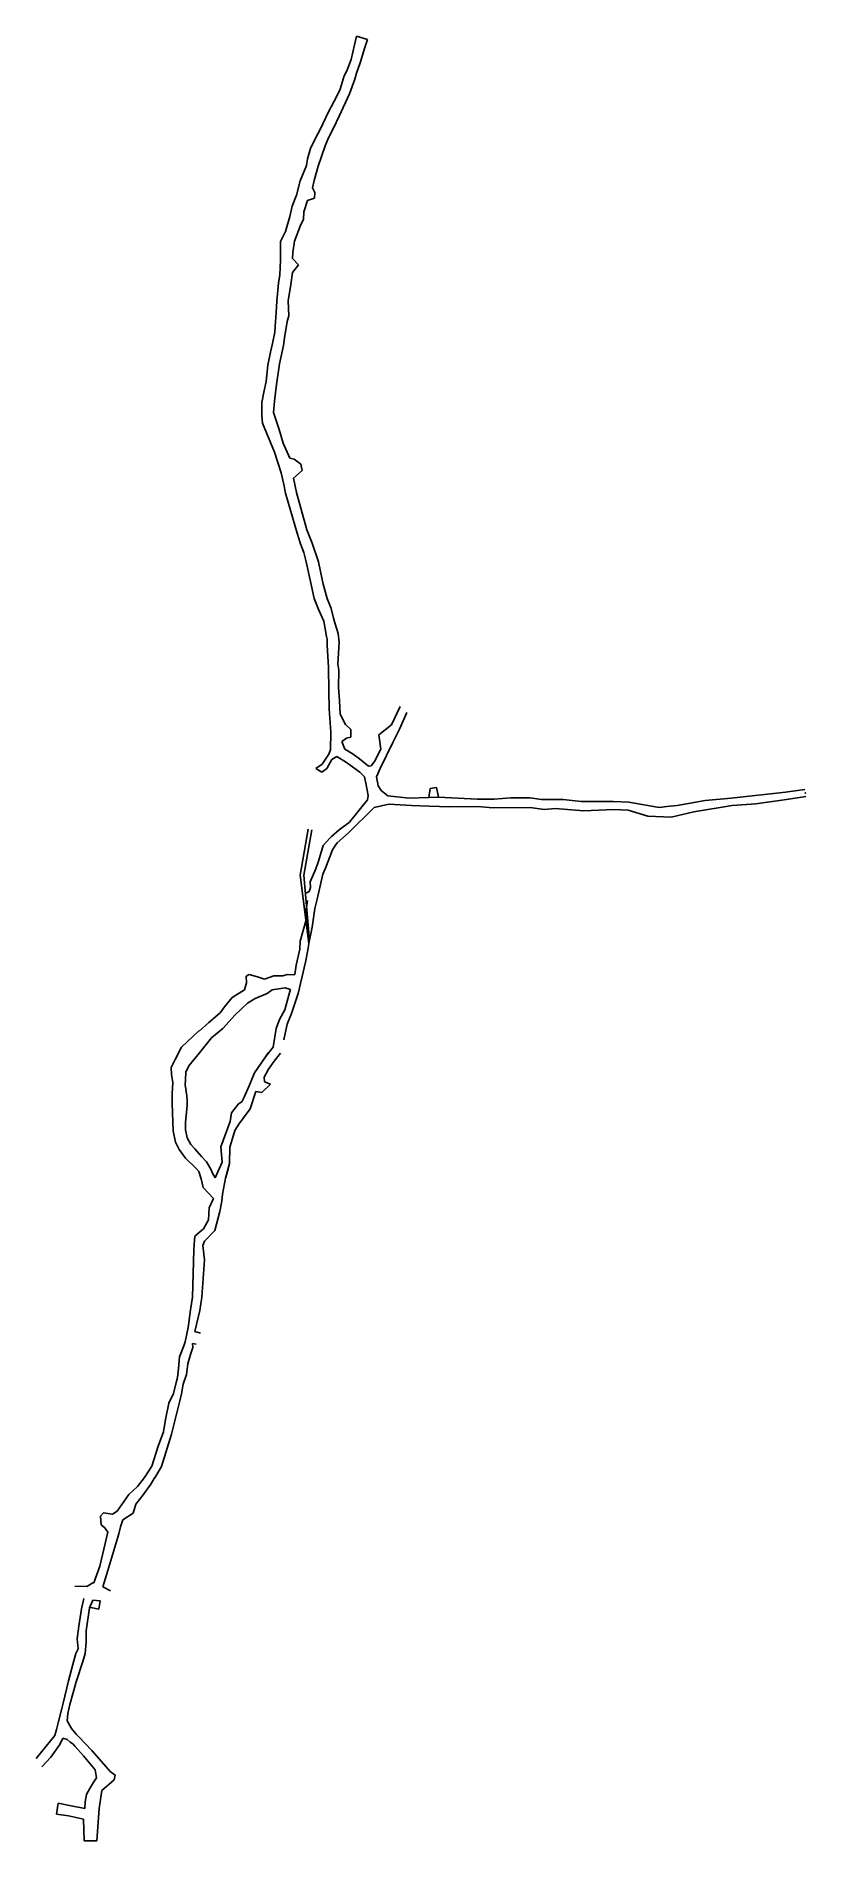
# Model space of a CAD drawing. Header units: metres. Extents: x 750344 to 750555, y 4168989 to 4169483.
import ezdxf

# ---------------------------------------------------------------- set-up
doc = ezdxf.new("R2010")
doc.units = ezdxf.units.M
doc.header["$MEASUREMENT"] = 0
doc.layers.add('INIT_COORD', color=13, linetype='Continuous')
doc.layers.add('Rüstem', color=140, linetype='Continuous')

msp = doc.modelspace()

# ---------------------------------------------------------------- linework, layer by layer
at = {"layer": 'INIT_COORD', "linetype": 'Continuous'}
msp.add_point((750554.4815, 4169275.9735, 894.792999), dxfattribs=at)
at = {"layer": 'Rüstem'}
for p, q in [((750430.933, 4169480.974, 878.349976), (750430.063, 4169476.943, 879.354004)), ((750431.456, 4169483.366, 878.349976), (750430.933, 4169480.974, 878.349976)), ((750434.517, 4169482.417, 878.349976), (750431.456, 4169483.366, 878.349976)), ((750432.499, 4169476.046, 879.252014), (750433.809, 4169480.216, 878.349976)), ((750433.809, 4169480.216, 878.349976), (750434.517, 4169482.417, 878.349976)), ((750430.063, 4169476.943, 879.354004), (750428.833, 4169473.886, 879.729004)), ((750431.509, 4169473.176, 879.703003), (750432.499, 4169476.046, 879.252014)), ((750428.131, 4169472.517, 880.552979), (750427.060255, 4169468.827966, 880.755005)), ((750428.833, 4169473.886, 879.729004), (750428.131, 4169472.517, 880.552979)), ((750429.561, 4169467.512, 880.755005), (750431.076, 4169471.518, 880.461975)), ((750431.076, 4169471.518, 880.461975), (750431.509, 4169473.176, 879.703003)), ((750426.091, 4169466.913, 880.744019), (750423.786, 4169462.649, 880.29303)), ((750427.060255, 4169468.827966, 880.755005), (750426.091, 4169466.913, 880.744019)), ((750426.721, 4169461.411, 880.281982), (750429.561, 4169467.512, 880.755005)), ((750423.786, 4169462.649, 880.29303), (750421.512, 4169457.726, 880.138)), ((750425.159, 4169458.165, 880.249023), (750426.721, 4169461.411, 880.281982)), ((750420.266, 4169455.37, 880.174011), (750418.848, 4169452.544, 880.252014)), ((750421.512, 4169457.726, 880.138), (750420.266, 4169455.37, 880.174011)), ((750422.884, 4169453.253, 880.215027), (750423.807, 4169455.496, 880.085022)), ((750423.807, 4169455.496, 880.085022), (750425.159, 4169458.165, 880.249023)), ((750418.848, 4169452.544, 880.252014), (750418.107, 4169449.765, 880.215027)), ((750421.009, 4169447.733, 880.265991), (750422.884, 4169453.253, 880.215027)), ((750417.798, 4169447.9, 880.565002), (750416.096, 4169443.712, 880.320007)), ((750418.107, 4169449.765, 880.215027), (750417.798, 4169447.9, 880.565002)), ((750419.935, 4169443.784, 880.22998), (750421.009, 4169447.733, 880.265991)), ((750416.096, 4169443.712, 880.320007), (750415.038, 4169439.789, 880.745972)), ((750419.412, 4169441.81, 880.018982), (750419.935, 4169443.784, 880.22998)), ((750420.051113, 4169440.513649, 880.150024), (750419.412, 4169441.81, 880.018982)), ((750419.957932, 4169438.92085, 880.018982), (750420.051113, 4169440.513649, 880.150024)), ((750413.865, 4169436.752, 880.440002), (750413.239, 4169433.976, 880.038025)), ((750415.038, 4169439.789, 880.745972), (750413.865, 4169436.752, 880.440002)), ((750417.1, 4169435.18, 880.038025), (750418.103, 4169438.361, 880.393982)), ((750418.103, 4169438.361, 880.393982), (750419.957932, 4169438.92085, 880.018982)), ((750413.239, 4169433.976, 880.038025), (750412.08, 4169429.862, 879.900024)), ((750414.538, 4169427.208, 879.900024), (750416.263, 4169431.695, 879.900024)), ((750416.263, 4169431.695, 879.900024), (750417.01002, 4169433.130479, 880.038025)), ((750417.01002, 4169433.130479, 880.038025), (750417.1, 4169435.18, 880.038025)), ((750410.707, 4169427.093, 879.700012), (750410.652, 4169421.996, 879.734985)), ((750412.08, 4169429.862, 879.900024), (750410.707, 4169427.093, 879.700012)), ((750414.053, 4169424.036, 880.015991), (750414.538, 4169427.208, 879.900024)), ((750410.652, 4169421.996, 879.734985), (750410.521, 4169417.935, 879.935974)), ((750413.976, 4169418.606, 879.924988), (750415.599, 4169420.643, 880.349976)), ((750413.979, 4169422.387, 879.734985), (750414.053, 4169424.036, 880.015991)), ((750415.599, 4169420.643, 880.349976), (750413.979, 4169422.387, 879.734985)), ((750410.148, 4169415.648, 879.882996), (750409.691, 4169410.757, 879.804993)), ((750410.521, 4169417.935, 879.935974), (750410.148, 4169415.648, 879.882996)), ((750413.469, 4169415.275, 880.265991), (750413.976, 4169418.606, 879.924988)), ((750409.691, 4169410.757, 879.804993), (750409.496, 4169407.637, 881.112)), ((750412.751, 4169410.782, 879.728027), (750413.469, 4169415.275, 880.265991)), ((750412.994, 4169406.717, 879.434021), (750412.751, 4169410.782, 879.728027)), ((750409.502, 4169407.633, 879.434021), (750409.204, 4169403.777, 879.434021)), ((750412.526473, 4169405.162314, 879.677002), (750412.994, 4169406.717, 879.434021)), ((750409.103, 4169402.257, 879.750977), (750408.494, 4169399.095, 879.890015)), ((750409.204, 4169403.777, 879.434021), (750409.103, 4169402.257, 879.750977)), ((750411.747, 4169400.671, 879.781006), (750412.526473, 4169405.162314, 879.677002)), ((750407.905, 4169396.76, 880.270996), (750407.217, 4169393.229, 880.090027)), ((750408.494, 4169399.095, 879.890015), (750407.905, 4169396.76, 880.270996)), ((750410.393, 4169393.583, 880.090027), (750411.475, 4169398.543, 879.890015)), ((750411.475, 4169398.543, 879.890015), (750411.747, 4169400.671, 879.781006)), ((750407.217, 4169393.229, 880.090027), (750406.699, 4169388.726, 881.111023)), ((750409.543, 4169387.884, 880.994019), (750410.393, 4169393.583, 880.090027)), ((750406.699, 4169388.726, 881.111023), (750406.136, 4169385.768, 881.39502)), ((750409.02, 4169383.295, 881.749023), (750409.543, 4169387.884, 880.994019)), ((750405.553, 4169381.749, 882.250977), (750405.525, 4169379.357, 882.200012)), ((750405.576, 4169382.962, 881.651978), (750405.553, 4169381.749, 882.250977)), ((750406.136, 4169385.768, 881.39502), (750405.576, 4169382.962, 881.651978)), ((750408.72, 4169380.223, 882.200012), (750409.02, 4169383.295, 881.749023)), ((750405.525, 4169379.357, 882.200012), (750405.771, 4169377.274, 882.502014)), ((750405.771, 4169377.274, 882.502014), (750409.027, 4169369.392, 883.661011)), ((750410.297813, 4169375.524515, 883.093018), (750408.72, 4169380.223, 882.200012)), ((750411.426, 4169371.847, 883.476013), (750410.297813, 4169375.524515, 883.093018)), ((750413.195, 4169367.705, 883.788025), (750411.426, 4169371.847, 883.476013)), ((750409.027, 4169369.392, 883.661011), (750410.875, 4169363.735, 884.033997)), ((750414.372, 4169367.404, 884.018005), (750413.195, 4169367.705, 883.788025)), ((750416.284, 4169366.108, 884.241028), (750414.372, 4169367.404, 884.018005)), ((750410.875, 4169363.735, 884.033997), (750411.615, 4169360.482, 884.533997)), ((750414.242, 4169362.265, 884.379028), (750416.588, 4169364.361, 884.398987)), ((750415.046, 4169358.305, 885.098022), (750414.242, 4169362.265, 884.379028)), ((750416.588, 4169364.361, 884.398987), (750416.284, 4169366.108, 884.241028)), ((750411.615, 4169360.482, 884.533997), (750412.048, 4169358.153, 884.992004)), ((750412.048, 4169358.153, 884.992004), (750415.199, 4169347.179, 886.518982)), ((750417.895, 4169348.092, 886.518982), (750415.046, 4169358.305, 885.098022)), ((750415.199, 4169347.179, 886.518982), (750416.141, 4169344.225, 887.827026)), ((750419.315, 4169344.377, 887.133972), (750417.895, 4169348.092, 886.518982)), ((750416.141, 4169344.225, 887.827026), (750417.047, 4169341.85, 887.22699)), ((750417.047, 4169341.85, 887.22699), (750417.697, 4169339.26, 887.460022)), ((750421.117, 4169339.337, 887.346008), (750419.315, 4169344.377, 887.133972)), ((750417.697, 4169339.26, 887.460022), (750418.899, 4169333.908, 888.487976)), ((750421.588, 4169336.681, 887.690979), (750421.117, 4169339.337, 887.346008)), ((750422.332, 4169333.145, 888.947998), (750421.588, 4169336.681, 887.690979)), ((750418.899, 4169333.908, 888.487976), (750419.931, 4169329.226, 889.437988)), ((750423.442, 4169329.216, 889.741028), (750422.332, 4169333.145, 888.947998)), ((750419.931, 4169329.226, 889.437988), (750421.205, 4169326.053, 890.482971)), ((750424.517, 4169326.492, 890.507019), (750423.442, 4169329.216, 889.741028)), ((750421.205, 4169326.053, 890.482971), (750422.54, 4169323.077, 890.807983)), ((750422.54, 4169323.077, 890.807983), (750423.287, 4169318.849, 891.601013)), ((750425.202, 4169323.869, 890.791016), (750424.517, 4169326.492, 890.507019)), ((750425.527, 4169322.619, 890.851013), (750425.202, 4169323.869, 890.791016)), ((750426.51, 4169319.676, 891.40802), (750425.527, 4169322.619, 890.851013)), ((750423.287, 4169318.849, 891.601013), (750423.42, 4169318.109, 891.598999)), ((750423.42, 4169318.109, 891.598999), (750423.49, 4169316.464, 891.698975)), ((750426.422, 4169311.294, 892.627014), (750426.724, 4169317.279, 891.729004)), ((750426.724, 4169317.279, 891.729004), (750426.51, 4169319.676, 891.40802)), ((750423.49, 4169316.464, 891.698975), (750423.792, 4169310.37, 892.69397)), ((750423.792, 4169310.37, 892.69397), (750423.921, 4169304.048, 893.880981)), ((750426.608, 4169309.644, 892.854004), (750426.422, 4169311.294, 892.627014)), ((750426.568, 4169304.844, 893.747009), (750426.608, 4169309.644, 892.854004)), ((750423.921, 4169304.048, 893.880981), (750423.997, 4169299.048, 894.79303)), ((750426.824, 4169301.296, 894.474976), (750426.568, 4169304.844, 893.747009)), ((750423.997, 4169299.048, 894.79303), (750424.44, 4169292.656, 895.669983)), ((750426.998, 4169297.561, 894.909973), (750426.824, 4169301.296, 894.474976)), ((750428.511, 4169294.765, 895.567993), (750426.998, 4169297.561, 894.909973)), ((750443.438, 4169299.697, 896.603027), (750441.098, 4169294.65, 896.570007)), ((750443.288, 4169293.46, 896.617004), (750445.281, 4169298.013, 896.330017)), ((750424.44, 4169292.656, 895.669983), (750424.410141, 4169287.770216, 896.012024)), ((750429.901, 4169293.32, 895.711975), (750428.511, 4169294.765, 895.567993)), ((750429.92, 4169291.295, 895.765991), (750429.901, 4169293.32, 895.711975)), ((750441.098, 4169294.65, 896.570007), (750437.645539, 4169291.886584, 896.280029)), ((750441.427, 4169289.827, 896.408997), (750443.288, 4169293.46, 896.617004)), ((750423.904, 4169286.626, 896.211975), (750424.410141, 4169287.770216, 896.012024)), ((750427.513, 4169290.077, 895.609009), (750428.762, 4169290.942, 895.663025)), ((750428.264, 4169288.011, 895.83197), (750427.513, 4169290.077, 895.609009)), ((750428.902, 4169287.606, 895.958984), (750428.264, 4169288.011, 895.83197)), ((750428.762, 4169290.942, 895.663025), (750429.92, 4169291.295, 895.765991)), ((750429.633, 4169287.148, 895.924988), (750428.902, 4169287.606, 895.958984)), ((750430.588, 4169286.569, 895.942993), (750429.633, 4169287.148, 895.924988)), ((750438.151, 4169287.973, 896.26001), (750436.449, 4169284.621, 896.234985)), ((750437.645539, 4169291.886584, 896.280029), (750438.151, 4169287.973, 896.26001)), ((750438.01, 4169282.705, 896.09198), (750441.427, 4169289.827, 896.408997)), ((750420.333453, 4169282.691535, 896.036011), (750422.059, 4169283.87, 895.838989)), ((750421.952, 4169281.683, 896.052979), (750420.333453, 4169282.691535, 896.036011)), ((750423.318, 4169282.629, 896.005005), (750421.952, 4169281.683, 896.052979)), ((750422.059, 4169283.87, 895.838989), (750423.904, 4169286.626, 896.211975)), ((750424.722, 4169285.115, 895.997009), (750423.318, 4169282.629, 896.005005)), ((750426.08, 4169285.934, 896.177002), (750424.722, 4169285.115, 895.997009)), ((750426.08, 4169285.934, 896.177002), (750428.794, 4169284.278, 896.041016)), ((750428.794, 4169284.278, 896.041016), (750432.397, 4169281.623, 895.911011)), ((750432.309, 4169285.34, 895.958984), (750430.588, 4169286.569, 895.942993)), ((750434.796, 4169283.321, 895.689026), (750432.309, 4169285.34, 895.958984)), ((750435.513, 4169283.381, 895.973999), (750434.796, 4169283.321, 895.689026)), ((750436.449, 4169284.621, 896.234985), (750435.513, 4169283.381, 895.973999)), ((750436.957, 4169280.424, 896.051025), (750438.01, 4169282.705, 896.09198)), ((750432.397, 4169281.623, 895.911011), (750433.648, 4169280.413, 895.761963)), ((750433.648, 4169280.413, 895.761963), (750434.161, 4169278.161, 895.768982)), ((750434.161, 4169278.161, 895.768982), (750434.72, 4169275.279, 895.729004)), ((750437.414, 4169277.922, 895.72699), (750436.957, 4169280.424, 896.051025)), ((750438.222, 4169276.616, 895.805969), (750437.414, 4169277.922, 895.72699)), ((750451.682, 4169277.231, 895.885986), (750451.353, 4169274.768, 895.997009)), ((750453.436, 4169277.457, 895.870972), (750451.682, 4169277.231, 895.885986)), ((750453.995, 4169274.853, 896.064026), (750453.436, 4169277.457, 895.870972)), ((750434.55, 4169274.044, 895.76001), (750429.609, 4169267.959, 896.557983)), ((750434.72, 4169275.279, 895.729004), (750434.55, 4169274.044, 895.76001)), ((750436.323, 4169272.003, 896.119995), (750440.341, 4169272.885, 895.927002)), ((750440.08, 4169275.203, 895.804993), (750438.222, 4169276.616, 895.805969)), ((750445.955, 4169274.512, 895.992004), (750440.08, 4169275.203, 895.804993)), ((750440.341, 4169272.885, 895.927002), (750446.603, 4169272.574, 895.927979)), ((750451.353, 4169274.768, 895.997009), (750445.955, 4169274.512, 895.992004)), ((750446.603, 4169272.574, 895.927979), (750451.414, 4169272.351, 896.039001)), ((750453.995, 4169274.853, 896.064026), (750451.353, 4169274.768, 895.997009)), ((750451.414, 4169272.351, 896.039001), (750457.039, 4169272.18, 895.809021)), ((750464.527, 4169274.293, 895.606995), (750453.995, 4169274.853, 896.064026)), ((750457.039, 4169272.18, 895.809021), (750464.675, 4169272.243, 895.91803)), ((750469.2, 4169274.274, 895.726013), (750464.527, 4169274.293, 895.606995)), ((750464.675, 4169272.243, 895.91803), (750468.944, 4169271.895, 895.765015)), ((750473.798, 4169274.6, 895.536987), (750469.2, 4169274.274, 895.726013)), ((750479.098, 4169274.588, 895.653015), (750473.798, 4169274.6, 895.536987)), ((750479.098, 4169274.588, 895.653015), (750473.798, 4169274.6, 895.536987)), ((750479.098, 4169274.588, 895.653015), (750473.798, 4169274.6, 895.536987)), ((750482.171, 4169274.177, 895.562012), (750479.098, 4169274.588, 895.653015)), ((750488.097, 4169274.134, 895.669983), (750482.171, 4169274.177, 895.562012)), ((750488.097, 4169274.134, 895.669983), (750482.171, 4169274.177, 895.562012)), ((750488.097, 4169274.134, 895.669983), (750482.171, 4169274.177, 895.562012)), ((750493.072, 4169273.597, 895.544006), (750488.097, 4169274.134, 895.669983)), ((750501.853, 4169273.602, 895.596008), (750493.072, 4169273.597, 895.544006)), ((750506.142, 4169273.472, 895.578003), (750501.853, 4169273.602, 895.596008)), ((750514.384, 4169272.026, 895.445007), (750506.142, 4169273.472, 895.578003)), ((750516.525, 4169272.214, 895.400024), (750514.384, 4169272.026, 895.445007)), ((750519.342, 4169272.51, 895.340027), (750516.525, 4169272.214, 895.400024)), ((750527.055, 4169273.862, 895.35498), (750519.342, 4169272.51, 895.340027)), ((750523.931, 4169270.761, 895.250977), (750534.391, 4169272.519, 895.012024)), ((750534.17, 4169274.584, 895.098999), (750527.055, 4169273.862, 895.35498)), ((750549.017, 4169276.192, 894.81897), (750534.17, 4169274.584, 895.098999)), ((750549.017, 4169276.192, 894.81897), (750534.17, 4169274.584, 895.098999)), ((750534.391, 4169272.519, 895.012024), (750540.954, 4169273.022, 894.91803)), ((750540.954, 4169273.022, 894.91803), (750549.289, 4169274.131, 894.794983)), ((750554.332, 4169276.916, 894.810974), (750549.017, 4169276.192, 894.81897)), ((750549.289, 4169274.131, 894.794983), (750554.631, 4169275.031, 894.775024)), ((750549.289, 4169274.131, 894.794983), (750554.631, 4169275.031, 894.775024)), ((750549.289, 4169274.131, 894.794983), (750554.631, 4169275.031, 894.775024)), ((750429.609, 4169267.959, 896.557983), (750426.785, 4169265.831, 896.195007)), ((750429.345, 4169265.062, 896.101013), (750436.323, 4169272.003, 896.119995)), ((750429.345, 4169265.062, 896.101013), (750436.323, 4169272.003, 896.119995)), ((750468.944, 4169271.895, 895.765015), (750479.064, 4169271.991, 895.627014)), ((750479.064, 4169271.991, 895.627014), (750482.946, 4169271.454, 895.577026)), ((750482.946, 4169271.454, 895.577026), (750485.916, 4169271.691, 895.721985)), ((750485.916, 4169271.691, 895.721985), (750493.75, 4169271.075, 895.695984)), ((750493.75, 4169271.075, 895.695984), (750501.878, 4169271.443, 895.577026)), ((750501.878, 4169271.443, 895.577026), (750505.945, 4169271.263, 895.590027)), ((750505.945, 4169271.263, 895.590027), (750511.307, 4169269.616, 895.406006)), ((750511.307, 4169269.616, 895.406006), (750517.683, 4169269.336, 895.263)), ((750517.683, 4169269.336, 895.263), (750523.931, 4169270.761, 895.250977)), ((750416.012505, 4169253.420753, 911.572998), (750418.26045, 4169266.060105, 922.205017)), ((750417.025343, 4169253.404707, 911.572998), (750419.245, 4169265.885, 922.205017)), ((750424.224, 4169263.549, 896.143982), (750422.369, 4169261.558, 896.184998)), ((750424.675, 4169264.012, 896.210022), (750424.224, 4169263.549, 896.143982)), ((750426.785, 4169265.831, 896.195007), (750424.675, 4169264.012, 896.210022)), ((750425.728, 4169261.661, 896.140991), (750426.225, 4169262.316, 896.138977)), ((750426.225, 4169262.316, 896.138977), (750429.345, 4169265.062, 896.101013)), ((750426.225, 4169262.316, 896.138977), (750429.345, 4169265.062, 896.101013)), ((750422.369, 4169261.558, 896.184998), (750421.091, 4169257.283, 896.237)), ((750422.987, 4169255.338, 896.452026), (750424.932, 4169260.352, 896.112976)), ((750424.932, 4169260.352, 896.112976), (750425.728, 4169261.661, 896.140991)), ((750418.442, 4169234.727, 896.41803), (750416.012505, 4169253.420753, 911.572998)), ((750418.618519, 4169235.577312, 896.425577), (750417.025343, 4169253.404707, 911.572998)), ((750420.372, 4169255.216, 896.351013), (750418.802, 4169251.641, 896.547974)), ((750421.091, 4169257.283, 896.237), (750420.372, 4169255.216, 896.351013)), ((750420.737, 4169246.871, 896.833984), (750422.233, 4169253.724, 896.473999)), ((750422.233, 4169253.724, 896.473999), (750422.987, 4169255.338, 896.452026)), ((750418.533, 4169248.991, 896.406982), (750417.565, 4169248.554, 896.184021)), ((750418.898, 4169250.056, 896.465027), (750418.533, 4169248.991, 896.406982)), ((750418.802, 4169251.641, 896.547974), (750418.898, 4169250.056, 896.465027)), ((750418.071, 4169246.46, 896.578979), (750417.498, 4169242.775, 896.672974)), ((750417.498, 4169242.775, 896.672974), (750417.724, 4169241.172, 896.346008)), ((750419.377, 4169239.231, 896.458008), (750420.102, 4169244.266, 896.323975)), ((750420.102, 4169244.266, 896.323975), (750420.737, 4169246.871, 896.833984)), ((750417.724, 4169241.172, 896.346008), (750416.038, 4169235.386, 896.536987)), ((750418.442, 4169234.727, 896.41803), (750419.377, 4169239.231, 896.458008)), ((750415.934, 4169233.15, 896.460999), (750415.001, 4169228.795, 896.440979)), ((750416.038, 4169235.386, 896.536987), (750415.934, 4169233.15, 896.460999)), ((750417.489, 4169229.637, 896.512024), (750418.123, 4169232.895, 896.505981)), ((750418.123, 4169232.895, 896.505981), (750418.442, 4169234.727, 896.41803)), ((750415.001, 4169228.795, 896.440979), (750414.563406, 4169226.211488, 896.412016)), ((750415.536, 4169221, 896.797974), (750417.489, 4169229.637, 896.512024)), ((750401.359, 4169223.965, 896.44397), (750400.789, 4169222.002, 896.453979)), ((750402.127, 4169226.203, 896.622009), (750401.26, 4169225.721, 896.736023)), ((750401.26, 4169225.721, 896.736023), (750401.359, 4169223.965, 896.44397)), ((750404.387, 4169225.583, 896.549988), (750402.127, 4169226.203, 896.622009)), ((750406.276, 4169224.96, 896.458984), (750404.387, 4169225.583, 896.549988)), ((750408.803, 4169225.854, 896.380005), (750406.276, 4169224.96, 896.458984)), ((750411.275, 4169225.819, 896.380005), (750408.803, 4169225.854, 896.380005)), ((750412.495, 4169226.231, 896.380005), (750411.275, 4169225.819, 896.380005)), ((750414.265, 4169226.116, 896.380005), (750412.495, 4169226.231, 896.380005)), ((750414.563406, 4169226.211488, 896.412016), (750414.265, 4169226.116, 896.380005)), ((750397.453059, 4169219.947774, 896.466003), (750395.346, 4169217.358, 896.638)), ((750397.453059, 4169219.947774, 896.466003), (750395.346, 4169217.358, 896.638)), ((750400.789, 4169222.002, 896.453979), (750397.453059, 4169219.947774, 896.466003)), ((750398.232, 4169215.197, 896.697998), (750401.635, 4169218.373, 896.58197)), ((750401.635, 4169218.373, 896.58197), (750403.722, 4169219.612, 896.648987)), ((750403.722, 4169219.612, 896.648987), (750406.975, 4169220.99, 896.458008)), ((750406.975, 4169220.99, 896.458008), (750408.369, 4169222.029, 896.408997)), ((750408.369, 4169222.029, 896.408997), (750410.12, 4169222.283, 896.380005)), ((750410.12, 4169222.283, 896.380005), (750411.972, 4169222.572, 896.380005)), ((750413.179223, 4169221.578549, 896.651978), (750411.842, 4169216.579, 896.747009)), ((750411.972, 4169222.572, 896.380005), (750413.376193, 4169222.078653, 896.602919)), ((750413.376193, 4169222.078653, 896.602919), (750413.179223, 4169221.578549, 896.651978)), ((750413.692, 4169215.525, 896.799011), (750415.536, 4169221, 896.797974)), ((750391.05, 4169213.024, 896.406982), (750388.377, 4169210.692, 896.406006)), ((750394.116, 4169215.736, 896.346008), (750391.05, 4169213.024, 896.406982)), ((750395.346, 4169217.358, 896.638), (750394.116, 4169215.736, 896.346008)), ((750394.893, 4169211.411, 896.330017), (750398.232, 4169215.197, 896.697998)), ((750410.421, 4169213.877, 896.969971), (750409.455, 4169211.404, 896.927002)), ((750411.842, 4169216.579, 896.747009), (750410.421, 4169213.877, 896.969971)), ((750412.478, 4169212.625, 896.784973), (750413.692, 4169215.525, 896.799011)), ((750388.273, 4169210.815, 896.424988), (750383.547, 4169206.294, 896.421997)), ((750388.502, 4169204.734, 896.51001), (750391.757, 4169208.888, 896.424988)), ((750391.757, 4169208.888, 896.424988), (750394.893, 4169211.411, 896.330017)), ((750409.455, 4169211.404, 896.927002), (750408.654, 4169206.329, 896.763)), ((750411.584, 4169208.337, 896.802979), (750412.478, 4169212.625, 896.784973)), ((750411.584, 4169208.337, 896.802979), (750412.478, 4169212.625, 896.784973)), ((750383.547, 4169206.294, 896.421997), (750381.849, 4169202.96, 896.51001)), ((750385.528, 4169201.216, 896.51001), (750388.502, 4169204.734, 896.51001)), ((750407.42, 4169204.863, 896.809998), (750403.582, 4169199.266, 896.656006)), ((750408.654, 4169206.329, 896.763), (750406.544, 4169203.64, 896.799988)), ((750408.972, 4169202.487, 896.96698), (750410.687, 4169204.634, 896.981995)), ((750381.849, 4169202.96, 896.51001), (750380.696, 4169200.77, 896.51001)), ((750380.696, 4169200.77, 896.51001), (750380.798, 4169198.802, 896.51001)), ((750380.798, 4169198.802, 896.51001), (750381.144, 4169196.59, 896.51001)), ((750384.638, 4169197.332, 896.51001), (750384.77, 4169199.445, 896.51001)), ((750384.77, 4169199.445, 896.51001), (750385.528, 4169201.216, 896.51001)), ((750403.582, 4169199.266, 896.656006), (750402.114901, 4169195.732497, 897.153992)), ((750406.171, 4169198.133, 897), (750407.424, 4169200.308, 897)), ((750406.26, 4169196.808, 897.101013), (750406.171, 4169198.133, 897)), ((750407.424, 4169200.308, 897), (750408.972, 4169202.487, 896.96698)), ((750381.144, 4169196.59, 896.51001), (750381.008, 4169193.528, 896.51001)), ((750381.008, 4169193.528, 896.51001), (750381.026, 4169190.856, 896.672974)), ((750384.574, 4169196.005, 896.51001), (750384.638, 4169197.332, 896.51001)), ((750384.975, 4169192.935, 896.51001), (750384.574, 4169196.005, 896.51001)), ((750402.114901, 4169195.732497, 897.153992), (750400.67, 4169192.634, 896.924988)), ((750402.342, 4169189.435, 896.692017), (750403.946088, 4169194.174286, 897.239014)), ((750403.946088, 4169194.174286, 897.239014), (750405.576, 4169193.851, 897.062012)), ((750405.576, 4169193.851, 897.062012), (750407.955, 4169196.203, 897.015015)), ((750407.955, 4169196.203, 897.015015), (750406.26, 4169196.808, 897.101013)), ((750381.026, 4169190.856, 896.672974), (750381.241, 4169183.415, 896.745972)), ((750384.636, 4169185.677, 896.807983), (750384.937891, 4169188.529656, 896.788025)), ((750384.937891, 4169188.529656, 896.788025), (750385.134608, 4169190.29981, 896.737976)), ((750385.07, 4169191.679, 896.877991), (750384.975, 4169192.935, 896.51001)), ((750385.134608, 4169190.29981, 896.737976), (750385.07, 4169191.679, 896.877991)), ((750397.253, 4169188.321, 896.926025), (750396.883, 4169185.897, 897.03302)), ((750399.146, 4169190.775, 896.768005), (750397.253, 4169188.321, 896.926025)), ((750400.039, 4169191.358, 896.617004), (750399.146, 4169190.775, 896.768005)), ((750399.207, 4169185.188, 897.203979), (750402.342, 4169189.435, 896.692017)), ((750400.67, 4169192.634, 896.924988), (750400.039, 4169191.358, 896.617004)), ((750381.241, 4169183.415, 896.745972), (750381.923, 4169180.266, 896.745972)), ((750384.639, 4169183.696, 896.745972), (750384.636, 4169185.677, 896.807983)), ((750385.087, 4169181.474, 896.745972), (750384.639, 4169183.696, 896.745972)), ((750396.883, 4169185.897, 897.03302), (750394.283, 4169178.956, 897.164978)), ((750397.695, 4169181.884, 897.21698), (750398.199, 4169183.482, 897.221008)), ((750398.199, 4169183.482, 897.221008), (750399.207, 4169185.188, 897.203979)), ((750381.923, 4169180.266, 896.745972), (750382.894, 4169178.308, 896.745972)), ((750382.894, 4169178.308, 896.745972), (750384.635, 4169175.886, 896.745972)), ((750386.09, 4169179.602, 896.745972), (750385.087, 4169181.474, 896.745972)), ((750387.219, 4169178.461, 896.745972), (750386.09, 4169179.602, 896.745972)), ((750389.04, 4169176.36, 896.822021), (750387.219, 4169178.461, 896.745972)), ((750394.283, 4169178.956, 897.164978), (750394.675, 4169174.809, 896.921997)), ((750396.731116, 4169174.407004, 896.840027), (750396.812, 4169178.904, 897.145996)), ((750396.812, 4169178.904, 897.145996), (750397.695, 4169181.884, 897.21698)), ((750384.635, 4169175.886, 896.745972), (750387.533, 4169173.085, 896.745972)), ((750390.426, 4169174.875, 897.054016), (750389.04, 4169176.36, 896.822021)), ((750391.592, 4169172.875, 896.861023), (750390.426, 4169174.875, 897.054016)), ((750394.675, 4169174.809, 896.921997), (750392.772, 4169170.544, 896.78302)), ((750395.623156, 4169170.454457, 897.034973), (750396.731116, 4169174.407004, 896.840027)), ((750396.211647, 4169172.553843, 896.931458), (750396.731116, 4169174.407004, 896.840027)), ((750387.533, 4169173.085, 896.745972), (750388.294, 4169172.234, 896.836975)), ((750388.294, 4169172.234, 896.836975), (750388.95, 4169170.215, 896.966003)), ((750388.95, 4169170.215, 896.966003), (750389.476259, 4169167.83179, 896.78302)), ((750392.068, 4169171.814, 896.861023), (750391.592, 4169172.875, 896.861023)), ((750392.772, 4169170.544, 896.78302), (750392.068, 4169171.814, 896.78302)), ((750394.817061, 4169166.004576, 897.742004), (750395.623156, 4169170.454457, 897.034973)), ((750395.623156, 4169170.454457, 897.034973), (750396.211647, 4169172.553843, 896.931458)), ((750389.476259, 4169167.83179, 896.78302), (750392.342, 4169164.821, 896.927979)), ((750392.342, 4169164.821, 896.927979), (750391.078, 4169162.294, 897.153992)), ((750394.081, 4169161.275, 897.291016), (750394.562, 4169164.144, 897.138)), ((750394.562, 4169164.144, 897.138), (750394.817061, 4169166.004576, 897.742004)), ((750390.933, 4169159.006, 897.283997), (750389.53, 4169156.531, 897.302979)), ((750391.078, 4169162.294, 897.153992), (750390.933, 4169159.006, 897.283997)), ((750392.684, 4169156.044, 897.301025), (750394.081, 4169161.275, 897.291016)), ((750387.148, 4169154.476, 897.421997), (750386.975, 4169152.207, 897.341003)), ((750389.53, 4169156.531, 897.302979), (750387.148, 4169154.476, 897.421997)), ((750389.859, 4169153.186, 897.439026), (750392.684, 4169156.044, 897.301025)), ((750386.938, 4169150.729, 897.924988), (750386.563, 4169137.804, 897.262024)), ((750386.975, 4169152.207, 897.341003), (750386.938, 4169150.729, 897.924988)), ((750389.425, 4169151.952, 897.924988), (750389.859, 4169153.186, 897.439026)), ((750389.879, 4169148.076, 897.924988), (750389.425, 4169151.952, 897.924988)), ((750389.11, 4169137.762, 897.549011), (750389.879, 4169148.076, 897.924988)), ((750386.03, 4169134.367, 897.539001), (750385.39, 4169129.503, 897.43103)), ((750386.563, 4169137.804, 897.262024), (750386.03, 4169134.367, 897.539001)), ((750387.20374, 4169128.395205, 897.541992), (750388.606644, 4169134.143741, 897.575012)), ((750388.606644, 4169134.143741, 897.575012), (750389.11, 4169137.762, 897.549011)), ((750385.39, 4169129.503, 897.43103), (750384.553887, 4169125.594748, 897.687012)), ((750384.139, 4169124.507, 897.427002), (750382.985, 4169121.484, 897.58197)), ((750384.553887, 4169125.594748, 897.687012), (750384.139, 4169124.507, 897.427002)), ((750386.605585, 4169124.029567, 897.47998), (750385.975, 4169122.073, 897.596008)), ((750386.571935, 4169125.111553, 897.695984), (750386.605585, 4169124.029567, 897.47998)), ((750386.571935, 4169125.111553, 897.695984), (750387.564, 4169124.907, 897.692993)), ((750388.765, 4169127.957, 897.478027), (750387.20374, 4169128.395205, 897.541992)), ((750382.985, 4169121.484, 897.58197), (750382.677, 4169118.251, 897.591003)), ((750385.254, 4169119.52, 897.434021), (750384.926, 4169116.619, 897.77301)), ((750385.975, 4169122.073, 897.596008), (750385.254, 4169119.52, 897.434021)), ((750385.975, 4169122.073, 897.596008), (750385.254, 4169119.52, 897.434021)), ((750382.037, 4169114.376, 897.851013), (750381.363722, 4169111.446884, 898.359985)), ((750382.315, 4169115.305, 897.817017), (750382.037, 4169114.376, 897.851013)), ((750382.552, 4169116.534, 897.666016), (750382.315, 4169115.305, 897.817017)), ((750382.677, 4169118.251, 897.591003), (750382.552, 4169116.534, 897.666016)), ((750383.524, 4169111.278, 897.650024), (750383.956051, 4169114.000822, 897.989014)), ((750384.926, 4169116.619, 897.77301), (750383.956051, 4169114.000822, 897.989014)), ((750381.363722, 4169111.446884, 898.359985), (750380.058, 4169108.801, 897.877014)), ((750382.373, 4169106.454, 897.916992), (750383.098, 4169109.4, 897.79303)), ((750383.098, 4169109.4, 897.79303), (750383.524, 4169111.278, 897.650024)), ((750379.166, 4169104.294, 897.939026), (750378.579, 4169100.914, 897.968018)), ((750380.058, 4169108.801, 897.877014), (750379.166, 4169104.294, 897.939026)), ((750380.787, 4169100.302, 898.090027), (750382.373, 4169106.454, 897.916992)), ((750378.579, 4169100.914, 897.968018), (750377.126, 4169096.934, 897.914978)), ((750378.074, 4169091.381, 898.286987), (750380.787, 4169100.302, 898.090027)), ((750377.126, 4169096.934, 897.914978), (750375.397, 4169091.538, 898.080017)), ((750375.397, 4169091.538, 898.080017), (750373.395403, 4169088.372341, 898.461975)), ((750376.515, 4169088.724, 898.419006), (750378.074, 4169091.381, 898.286987)), ((750371.468, 4169085.927, 897.986023), (750369.129, 4169083.702, 898.325989)), ((750373.395403, 4169088.372341, 898.461975), (750371.468, 4169085.927, 897.986023)), ((750373.046, 4169083.669, 898.195984), (750375.157, 4169086.532, 898.138)), ((750375.157, 4169086.532, 898.138), (750376.062, 4169088.104, 897.919983)), ((750376.062, 4169088.104, 897.919983), (750376.515, 4169088.724, 898.419006)), ((750369.129, 4169083.702, 898.325989), (750365.898, 4169079.149, 898.161011)), ((750370.26, 4169078.588, 898.189026), (750371.032, 4169081.09, 898.13501)), ((750371.032, 4169081.09, 898.13501), (750373.046, 4169083.669, 898.195984)), ((750362.184, 4169078.685, 898.52301), (750361.361, 4169077.769, 898.47699)), ((750361.361, 4169077.769, 898.47699), (750361.514, 4169075.449, 898.304993)), ((750361.514, 4169075.449, 898.304993), (750362.542, 4169074.605, 898.169006)), ((750364.673, 4169078.3, 898.265015), (750362.184, 4169078.685, 898.52301)), ((750362.542, 4169074.605, 898.169006), (750363.349, 4169073.449, 898.330994)), ((750365.898, 4169079.149, 898.161011), (750364.673, 4169078.3, 898.265015)), ((750366.332, 4169072.945, 898.546997), (750366.827, 4169074.881, 898.72998)), ((750366.827, 4169074.881, 898.72998), (750367.467, 4169076.808, 898.265991)), ((750367.467, 4169076.808, 898.265991), (750370.26, 4169078.588, 898.189026)), ((750363.349, 4169073.449, 898.330994), (750361.124, 4169064.135, 898.97998)), ((750363.360131, 4169062.915292, 898.97998), (750366.332, 4169072.945, 898.546997)), ((750361.124, 4169064.135, 898.97998), (750359.516956, 4169059.496064, 898.69397)), ((750361.97249, 4169058.443892, 898.68103), (750363.360131, 4169062.915292, 898.97998)), ((750357.646, 4169058.496, 898.590027), (750354.327, 4169058.599, 898.625977)), ((750356.754, 4169055.221, 898.539001), (750356.126, 4169052.355, 898.473999)), ((750359.246, 4169059.478, 898.69397), (750357.646, 4169058.496, 898.590027)), ((750358.301, 4169052.655, 898.705017), (750359.229, 4169054.762, 898.697998)), ((750359.229, 4169054.762, 898.697998), (750361.266847, 4169054.615732, 898.932983)), ((750359.516956, 4169059.496064, 898.69397), (750359.246, 4169059.478, 898.69397)), ((750360.8685, 4169052.305091, 899.22998), (750361.266847, 4169054.615732, 898.932983)), ((750364.094, 4169057.371, 898.731995), (750361.97249, 4169058.443892, 898.68103)), ((750356.126, 4169052.355, 898.473999), (750355.368, 4169047.613, 898.598999)), ((750357.451, 4169046.409, 898.671997), (750358.301, 4169052.655, 898.705017)), ((750358.707, 4169052.767, 899.280029), (750358.301, 4169052.655, 898.705017)), ((750358.707, 4169052.767, 899.280029), (750360.8685, 4169052.305091, 899.22998)), ((750355.368, 4169047.613, 898.598999), (750354.929, 4169044.163, 899.007996)), ((750357.399, 4169043.276, 899.002014), (750357.451, 4169046.409, 898.671997)), ((750354.574, 4169040.183, 898.786011), (750353.722, 4169037.113, 898.853027)), ((750355.234, 4169041.46, 899.184021), (750354.574, 4169040.183, 898.786011)), ((750354.929, 4169044.163, 899.007996), (750355.234, 4169041.46, 899.184021)), ((750356.626, 4169038.267, 898.841003), (750357.158, 4169040.126, 899.25)), ((750357.158, 4169040.126, 899.25), (750357.399, 4169043.276, 899.002014)), ((750353.722, 4169037.113, 898.853027), (750352.61, 4169032.664, 898.836975)), ((750354.579687, 4169032.09377, 898.760132), (750356.580686, 4169038.234768, 898.839233)), ((750351.134, 4169026.585, 898.848022), (750352.61, 4169032.664, 898.836975)), ((750352.957, 4169026.221, 898.973022), (750354.618, 4169032.061, 898.781982)), ((750349.86, 4169021.526, 898.328979), (750350.759, 4169025.049, 898.247986)), ((750350.759, 4169025.049, 898.247986), (750351.134, 4169026.585, 898.848022)), ((750352.42, 4169023.72, 898.448975), (750352.957, 4169026.221, 898.973022)), ((750349.324, 4169019.293, 898.304993), (750349.86, 4169021.526, 898.328979)), ((750352.223, 4169021.695, 898.682983), (750352.42, 4169023.72, 898.448975)), ((750353.441, 4169019.59, 898.64502), (750352.223, 4169021.695, 898.682983)), ((750343.699, 4169011.386, 898.107971), (750348.867, 4169017.68, 898.31897)), ((750347.727, 4169011.731, 898.130981), (750350.185, 4169015.251, 898.338989)), ((750348.867, 4169017.68, 898.31897), (750349.324, 4169019.293, 898.304993)), ((750350.185, 4169015.251, 898.338989), (750351.025, 4169016.932, 898.676025)), ((750351.025, 4169016.932, 898.676025), (750352.188, 4169016.613, 898.781982)), ((750352.188, 4169016.613, 898.781982), (750353.014, 4169015.885, 898.659973)), ((750353.014, 4169015.885, 898.659973), (750353.756, 4169015.397, 898.659973)), ((750354.664, 4169018.089, 898.659973), (750353.441, 4169019.59, 898.64502)), ((750353.756, 4169015.397, 898.659973), (750354.411, 4169014.654, 898.370972)), ((750355.405, 4169017.336, 898.659973), (750354.664, 4169018.089, 898.659973)), ((750358.994, 4169013.556, 898.370972), (750355.405, 4169017.336, 898.659973)), ((750345.264, 4169009.14, 898.357971), (750347.727, 4169011.731, 898.130981)), ((750354.411, 4169014.654, 898.370972), (750356.666, 4169012.154, 898.370972)), ((750356.666, 4169012.154, 898.370972), (750359.846, 4169008.313, 898.370972)), ((750362.274, 4169009.796, 898.370972), (750358.994, 4169013.556, 898.370972)), ((750360.215, 4169006.064, 898.409973), (750359.307, 4169004.719, 898.409973)), ((750359.846, 4169008.313, 898.370972), (750360.215, 4169006.064, 898.409973)), ((750361.713469, 4169002.596116, 899.526001), (750365.112, 4169005.566, 898.409973)), ((750364, 4169007.799, 898.370972), (750362.274, 4169009.796, 898.370972)), ((750365.319, 4169006.813, 898.409973), (750364, 4169007.799, 898.370972)), ((750365.112, 4169005.566, 898.409973), (750365.319, 4169006.813, 898.409973)), ((750357.537, 4169001.49, 899.780029), (750357.149, 4168999.542, 899.765991)), ((750358.506, 4169003.312, 898.409973), (750357.537, 4169001.49, 899.780029)), ((750359.307, 4169004.719, 898.409973), (750358.506, 4169003.312, 898.409973)), ((750360.99877, 4168997.72619, 899.700012), (750361.713469, 4169002.596116, 899.526001)), ((750349.730698, 4168999.131581, 899.900024), (750349.299884, 4168996.144605, 899.900024)), ((750349.299884, 4168996.144605, 899.900024), (750352.607, 4168995.711, 899.900024)), ((750352.89, 4168998.471, 899.900024), (750349.730698, 4168999.131581, 899.900024)), ((750352.607, 4168995.711, 899.900024), (750356.681, 4168994.765, 899.799988)), ((750357.03, 4168997.645, 899.799988), (750352.89, 4168998.471, 899.900024)), ((750357.149, 4168999.542, 899.765991), (750357.03, 4168997.645, 899.799988)), ((750360.385515, 4168988.806252, 899.97998), (750360.99877, 4168997.72619, 899.700012)), ((750356.681, 4168994.765, 899.799988), (750356.911432, 4168988.84761, 899.97998)), ((750356.911432, 4168988.84761, 899.97998), (750360.385515, 4168988.806252, 899.97998))]:
    msp.add_line(p, q, dxfattribs=at)

doc.saveas('drawing.dxf')
